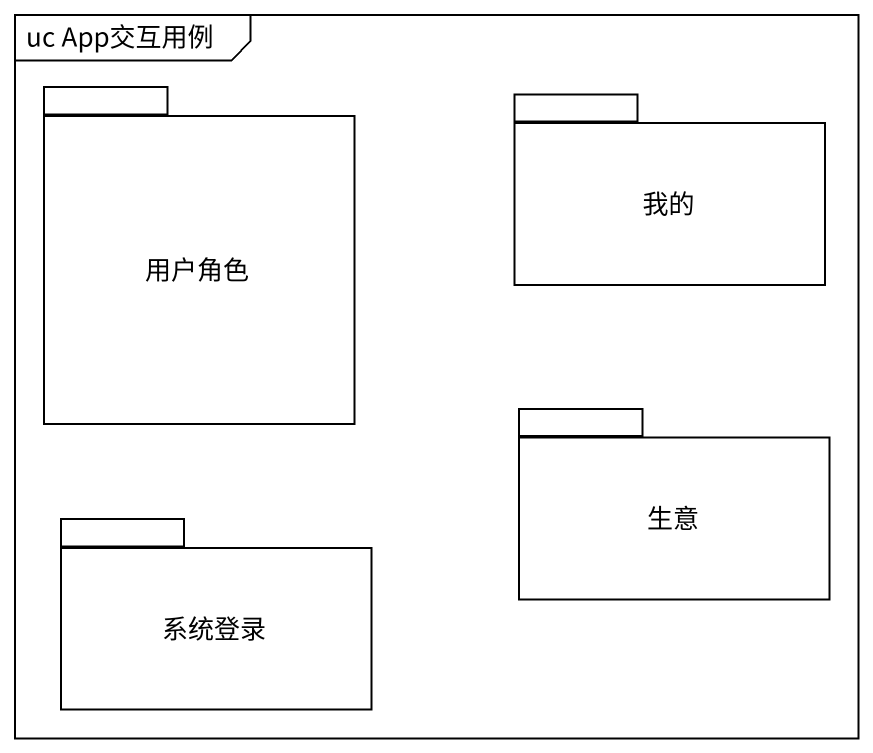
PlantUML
@startuml
mainframe uc App交互用例
package 用户角色 {
}
package 我的 {
}
package 生意 {
}
package 系统登录 {
}
@enduml
